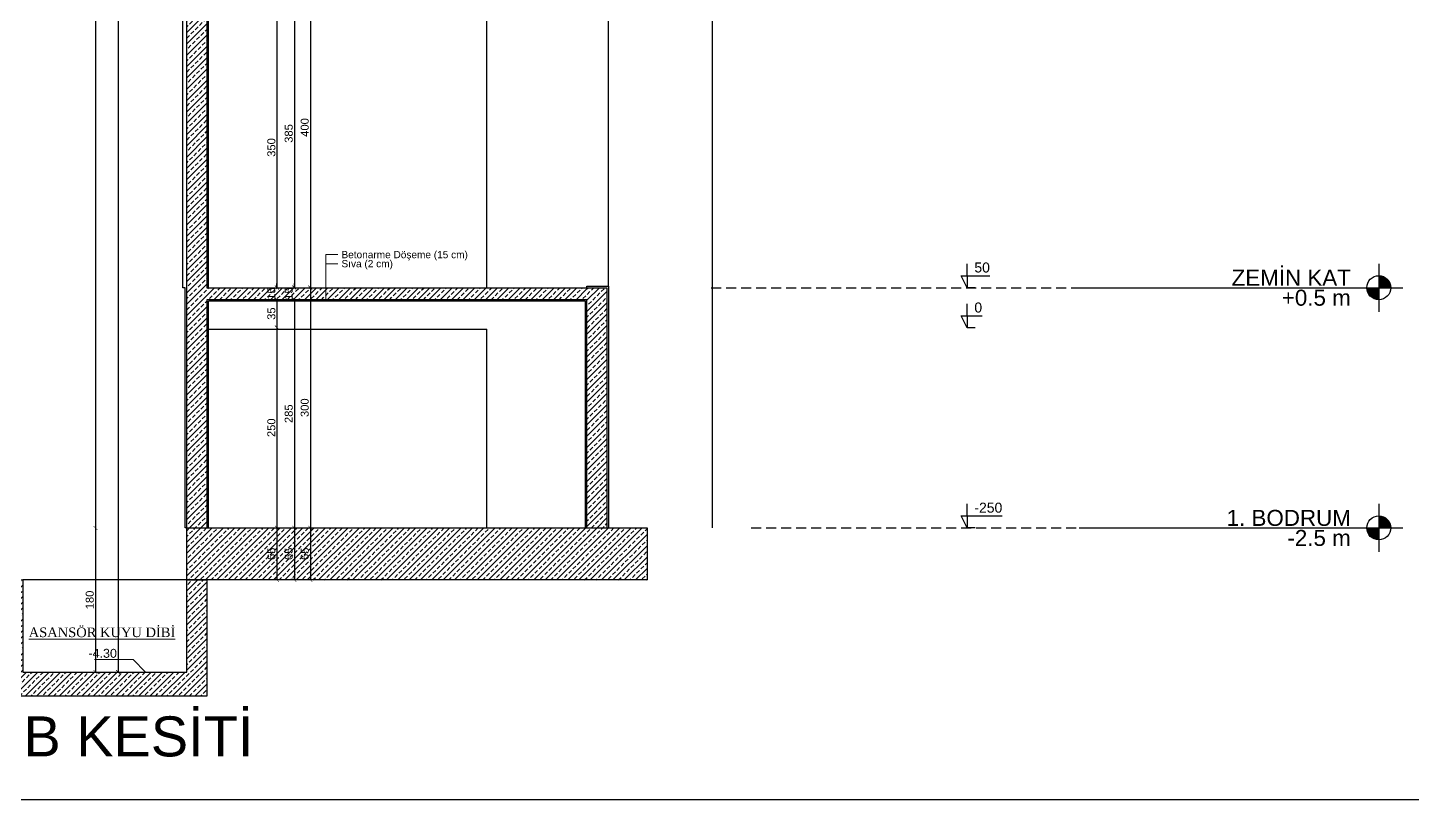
# Model space of a CAD drawing. Header units: millimetres. Extents: x 2232 to 85269, y -3593 to 5869.
# Drawn here: x 77378 to 79108, y 1369 to 2332 of the extents above; entities that cross this region are included whole.
import ezdxf

# ---------------------------------------------------------------- set-up
doc = ezdxf.new("R2010")
doc.units = ezdxf.units.MM
doc.linetypes.add('DASHED4', pattern=[18.75, 12.5, -6.25])
doc.layers.add('Standart', color=7, linetype='Continuous')
for name, color, linetype, lineweight in [('sıva iç', 21, 'Continuous', 0), ('yazı', 11, 'Continuous', 20), ('ölçü iç', 170, 'Continuous', 9), ('ÖLÇÜ İÇ', 7, 'Continuous', 9)]:
    doc.layers.add(name, color=color, linetype=linetype, lineweight=lineweight)
doc.styles.add('arial_1_18', font='arial.ttf', dxfattribs={"height": 0.2})
doc.styles.get("Standard").update_dxf_attribs({"font": 'arial.ttf'})
doc.styles.add('Times roman', font='times.ttf')
doc.dimstyles.new('zulay iç ölçü', dxfattribs={"dimtxt": 10, "dimasz": 5, "dimexe": 0.18, "dimexo": 0, "dimgap": 2, "dimtad": 3, "dimdec": 0, "dimzin": 0, "dimdsep": 46, "dimtxsty": 'Standard', "dimblk": 'ARCHTICK', "dimcen": 0.09, "dimse1": 1, "dimse2": 1, "dimadec": 0, "dimazin": 0, "dimtfac": 1, "dimtdec": 0, "dimtix": 1, "dimtofl": 0, "dimtmove": 0, "dimatfit": 3, "dimldrblk": 'ARCHTICK', "dimfxl": 1, "dimtolj": 1, "dimtzin": 0, "dimarcsym": 0})
pattern_1 = [(45, (0, 0), (-7.07107, 7.07107), []), (45, (7.071, 0), (-7.07107, 7.07107), [5, -2.5])]

# ---------------------------------------------------------------- blocks, each defined once
blk = doc.blocks.new('IDE567Entity8251')
at = {"layer": 'Standart', "color": 123, "linetype": 'DASHED4', "lineweight": -3}
blk.add_lwpolyline([(2200, 50), (2660, 50)], dxfattribs=at)
blk = doc.blocks.new('IDE567Entity8252')
at = {"layer": 'Standart', "color": 123, "linetype": 'DASHED4', "lineweight": -3}
blk.add_lwpolyline([(2250, -250), (2660, -250)], dxfattribs=at)
blk = doc.blocks.new('IDE567Entity8254')
at = {"layer": 'Standart', "linetype": 'Continuous', "lineweight": -3}
for points in [[(3049.3, 50), (3049.2, 51.7), (3049, 53.3), (3048.5, 55), (3047.9, 56.5), (3047, 58), (3046.1, 59.4), (3044.9, 60.6), (3043.7, 61.7), (3042.3, 62.7), (3040.8, 63.5), (3039.3, 64.2), (3037.7, 64.6), (3036, 64.9), (3034.3, 65), (3034.3, 50)], [(3019.3, 50), (3019.4, 48.3), (3019.7, 46.7), (3020.2, 45), (3020.8, 43.5), (3021.6, 42), (3022.6, 40.6), (3023.7, 39.4), (3025, 38.3), (3026.4, 37.3), (3027.8, 36.5), (3029.4, 35.8), (3031, 35.4), (3032.7, 35.1), (3034.3, 35), (3034.3, 50)], [(3049.3, -250), (3049.2, -248.3), (3049, -246.7), (3048.5, -245), (3047.9, -243.5), (3047, -242), (3046.1, -240.6), (3044.9, -239.4), (3043.7, -238.3), (3042.3, -237.3), (3040.8, -236.5), (3039.3, -235.8), (3037.7, -235.4), (3036, -235.1), (3034.3, -235), (3034.3, -250)], [(3019.3, -250), (3019.4, -251.7), (3019.7, -253.3), (3020.2, -255), (3020.8, -256.5), (3021.6, -258), (3022.6, -259.4), (3023.7, -260.6), (3025, -261.7), (3026.4, -262.7), (3027.8, -263.5), (3029.4, -264.2), (3031, -264.6), (3032.7, -264.9), (3034.3, -265), (3034.3, -250)]]:
    blk.add_hatch(color=104, dxfattribs=at).paths.add_polyline_path(points)
at = {"layer": 'Standart', "color": 104, "linetype": 'Continuous', "lineweight": -3}
for points in [[(3034.3, 80), (3034.3, 20)], [(2660, 50), (3004.3, 50)], [(3004.3, 50), (3064.3, 50)], [(3034.3, -220), (3034.3, -280)], [(2660, -250), (3004.3, -250)], [(3004.3, -250), (3064.3, -250)]]:
    blk.add_lwpolyline(points, dxfattribs=at)
for centre in [(3034.3, 50), (3034.3, -250)]:
    blk.add_circle(centre, 15, dxfattribs=at)
at = {"layer": 'Standart', "color": 104, "linetype": 'Continuous', "lineweight": -3, "style": 'arial_1_18'}
for s, p in [('ZEMİN KAT', (2850.4, 52.5)), ('+0.5 m', (2913.1, 27.5)), ('1. BODRUM', (2844.2, -247.5)), ('-2.5 m', (2920.1, -272.5))]:
    blk.add_text(s, height=20, dxfattribs=at).set_placement(p)
blk = doc.blocks.new('IDE567Entity8275')
at = {"layer": 'Standart', "color": 253, "linetype": 'Continuous', "lineweight": -3}
for points in [[(2520, 15), (2520, 30)], [(2520, 0), (2512.5, 15)], [(2512.5, 15), (2520, 15)], [(2520, 15), (2520, 0)], [(2520, 15), (2538.7, 15)], [(2530, 0), (2520, 0)]]:
    blk.add_lwpolyline(points, dxfattribs=at)
at = {"layer": 'Standart', "color": 253, "linetype": 'Continuous', "lineweight": -3, "style": 'arial_1_18'}
blk.add_text('0', height=12.5, dxfattribs=at).set_placement((2529, 19))
blk = doc.blocks.new('IDE567Entity8276')
at = {"layer": 'Standart', "color": 253, "linetype": 'Continuous', "lineweight": -3}
for points in [[(2520, 65), (2520, 80)], [(2520, 50), (2512.5, 65)], [(2512.5, 65), (2520, 65)], [(2520, 65), (2520, 50)], [(2520, 65), (2548.4, 65)], [(2530, 50), (2520, 50)]]:
    blk.add_lwpolyline(points, dxfattribs=at)
at = {"layer": 'Standart', "color": 253, "linetype": 'Continuous', "lineweight": -3, "style": 'arial_1_18'}
blk.add_text('50', height=12.5, dxfattribs=at).set_placement((2529, 69))
blk = doc.blocks.new('IDE567Entity8278')
at = {"layer": 'Standart', "color": 253, "linetype": 'Continuous', "lineweight": -3}
for points in [[(2520, -235), (2520, -220)], [(2520, -250), (2512.5, -235)], [(2512.5, -235), (2520, -235)], [(2520, -235), (2520, -250)], [(2520, -235), (2563.9, -235)], [(2530, -250), (2520, -250)]]:
    blk.add_lwpolyline(points, dxfattribs=at)
at = {"layer": 'Standart', "color": 253, "linetype": 'Continuous', "lineweight": -3, "style": 'arial_1_18'}
blk.add_text('-250', height=12.5, dxfattribs=at).set_placement((2529, -231))
blk = doc.blocks.new('IDE567Entity8287')
at = {"layer": 'Standart', "color": 1, "linetype": 'Continuous', "lineweight": -3, "style": 'arial_1_18'}
blk.add_text('B-B KESİTİ', height=50, dxfattribs=at).set_placement((986.5, -440))
blk = doc.blocks.new('IDE567Entity8306')
at = {"layer": 'Standart', "color": 173, "linetype": 'Continuous', "lineweight": 5}
for points in [[(1718.8, 91.3), (1718.8, 33)], [(1718.8, 91.3), (1733.8, 91.3)], [(1718.8, 80), (1733.8, 80)]]:
    blk.add_lwpolyline(points, dxfattribs=at)
at = {"layer": 'Standart', "color": 173, "linetype": 'Continuous', "lineweight": 5, "style": 'arial_1_18'}
for s, p in [('Betonarme Döşeme (15 cm)', (1738.3, 86.8)), ('Sıva (2 cm)', (1738.3, 75.5))]:
    blk.add_text(s, height=9, dxfattribs=at).set_placement(p)
blk = doc.blocks.new('IDE567Entity8347')
at = {"layer": 'Standart', "linetype": 'Continuous', "lineweight": -3}
h = blk.add_hatch(dxfattribs=at)
h.set_pattern_fill('ANSI33', color=171, scale=40, style=0)
h.set_pattern_definition(pattern_1)
h.paths.add_polyline_path([(1570, 50), (1545, 50), (1545, 450), (1570, 450)])
blk = doc.blocks.new('IDE567Entity8361')
at = {"layer": 'Standart', "linetype": 'Continuous', "lineweight": -3}
h = blk.add_hatch(dxfattribs=at)
h.set_pattern_fill('ANSI33', color=171, scale=40, style=0)
h.set_pattern_definition(pattern_1)
h.paths.add_polyline_path([(2045, 35), (1570, 35), (1570, 50), (2045, 50)])
blk = doc.blocks.new('IDE567Entity8364')
at = {"layer": 'Standart', "linetype": 'Continuous', "lineweight": -3}
h = blk.add_hatch(dxfattribs=at)
h.set_pattern_fill('ANSI33', color=171, scale=40, style=0)
h.set_pattern_definition(pattern_1)
h.paths.add_polyline_path([(1570, -250), (1545, -250), (1545, 50), (1570, 50)])
blk = doc.blocks.new('IDE567Entity8366')
at = {"layer": 'Standart', "linetype": 'Continuous', "lineweight": -3}
h = blk.add_hatch(dxfattribs=at)
h.set_pattern_fill('ANSI33', color=171, scale=40, style=0)
h.set_pattern_definition(pattern_1)
h.paths.add_polyline_path([(2070, -250), (2045, -250), (2045, 50), (2070, 50)])
blk = doc.blocks.new('IDE567Entity8368')
at = {"layer": 'Standart', "linetype": 'Continuous', "lineweight": -3}
h = blk.add_hatch(dxfattribs=at)
h.set_pattern_fill('ANSI33', color=171, scale=40, style=0)
h.set_pattern_definition(pattern_1)
h.paths.add_polyline_path([(2120, -315), (1545, -315), (1545, -250), (2120, -250)])
blk = doc.blocks.new('IDE567Entity8873')
at = {"layer": 'Standart', "color": 159, "linetype": 'Continuous', "lineweight": -3}
blk.add_lwpolyline([(1920, 50), (1920, 398)], dxfattribs=at)
blk = doc.blocks.new('IDE567Entity8874')
at = {"layer": 'Standart', "color": 159, "linetype": 'Continuous', "lineweight": -3}
blk.add_lwpolyline([(2072, 52), (2072, 398)], dxfattribs=at)
blk = doc.blocks.new('IDE567Entity9055')
at = {"layer": 'Standart', "color": 159, "linetype": 'Continuous', "lineweight": -3}
blk.add_lwpolyline([(1572, -2), (1920, -2)], dxfattribs=at)
blk = doc.blocks.new('IDE567Entity9061')
at = {"layer": 'Standart', "color": 159, "linetype": 'Continuous', "lineweight": -3}
blk.add_lwpolyline([(1920, -250), (1920, -2)], dxfattribs=at)
blk = doc.blocks.new('IDE567Entity9064')
at = {"layer": 'Standart', "color": 159, "linetype": 'Continuous', "lineweight": -3}
blk.add_lwpolyline([(2202, -250), (2202, 398)], dxfattribs=at)
blk = doc.blocks.new('IDE567Entity9066')
at = {"layer": 'Standart', "color": 134, "linetype": 'Continuous', "lineweight": -3}
blk.add_lwpolyline([(1545, -315), (1340, -315)], dxfattribs=at)
blk = doc.blocks.new('IDE567Entity9328')
at = {"layer": 'Standart', "color": 159, "linetype": 'Continuous', "lineweight": -3}
blk.add_lwpolyline([(1545, -250), (1545, 1350)], dxfattribs=at)
blk = doc.blocks.new('IDE567Entity9502')
at = {"layer": 'Standart', "color": 159, "linetype": 'Continuous', "lineweight": -3}
blk.add_lwpolyline([(1570, 435), (1570, 50)], dxfattribs=at)
blk = doc.blocks.new('IDE567Entity9551')
at = {"layer": 'Standart', "color": 159, "linetype": 'Continuous', "lineweight": -3}
blk.add_lwpolyline([(2045, 35), (1570, 35)], dxfattribs=at)
blk = doc.blocks.new('IDE567Entity9552')
at = {"layer": 'Standart', "color": 159, "linetype": 'Continuous', "lineweight": -3}
blk.add_lwpolyline([(1570, 50), (1572, 50)], dxfattribs=at)
blk = doc.blocks.new('IDE567Entity9553')
at = {"layer": 'Standart', "color": 159, "linetype": 'Continuous', "lineweight": -3}
blk.add_lwpolyline([(2045, 50), (2070, 50)], dxfattribs=at)
blk = doc.blocks.new('IDE567Entity9562')
at = {"layer": 'Standart', "color": 159, "linetype": 'Continuous', "lineweight": -3}
blk.add_lwpolyline([(2045, -250), (2045, 35)], dxfattribs=at)
blk = doc.blocks.new('IDE567Entity9563')
at = {"layer": 'Standart', "color": 159, "linetype": 'Continuous', "lineweight": -3}
blk.add_lwpolyline([(2070, 50), (2070, -250)], dxfattribs=at)
blk = doc.blocks.new('IDE567Entity9651')
at = {"layer": 'Standart', "color": 159, "linetype": 'Continuous', "lineweight": -3}
blk.add_lwpolyline([(1570, 35), (1570, -250)], dxfattribs=at)
blk = doc.blocks.new('IDE567Entity9656')
at = {"layer": 'Standart', "color": 159, "linetype": 'Continuous', "lineweight": -3}
blk.add_lwpolyline([(1545, -315), (1545, -250)], dxfattribs=at)
blk = doc.blocks.new('IDE567Entity9657')
at = {"layer": 'Standart', "color": 159, "linetype": 'Continuous', "lineweight": -3}
blk.add_lwpolyline([(2120, -315), (1545, -315)], dxfattribs=at)
blk = doc.blocks.new('IDE567Entity9658')
at = {"layer": 'Standart', "color": 159, "linetype": 'Continuous', "lineweight": -3}
blk.add_lwpolyline([(2120, -250), (2120, -315)], dxfattribs=at)
blk = doc.blocks.new('IDE567Entity9659')
at = {"layer": 'Standart', "color": 159, "linetype": 'Continuous', "lineweight": -3}
blk.add_lwpolyline([(1545, -250), (1570, -250)], dxfattribs=at)
blk = doc.blocks.new('IDE567Entity9660')
at = {"layer": 'Standart', "color": 159, "linetype": 'Continuous', "lineweight": -3}
blk.add_lwpolyline([(1570, -250), (1572, -250)], dxfattribs=at)
blk = doc.blocks.new('IDE567Entity9661')
at = {"layer": 'Standart', "color": 159, "linetype": 'Continuous', "lineweight": -3}
blk.add_lwpolyline([(2045, -250), (2070, -250)], dxfattribs=at)
blk = doc.blocks.new('IDE567Entity9662')
at = {"layer": 'Standart', "color": 159, "linetype": 'Continuous', "lineweight": -3}
blk.add_lwpolyline([(2070, -250), (2072, -250)], dxfattribs=at)
blk = doc.blocks.new('IDE567Entity9973')
at = {"layer": 'Standart', "color": 11, "linetype": 'Continuous', "lineweight": -3}
blk.add_lwpolyline([(1572, 50), (1572, 433)], dxfattribs=at)
blk = doc.blocks.new('IDE567Entity10016')
at = {"layer": 'Standart', "color": 11, "linetype": 'Continuous', "lineweight": -3}
blk.add_lwpolyline([(2045, 50), (2045, 52)], dxfattribs=at)
blk = doc.blocks.new('IDE567Entity10017')
at = {"layer": 'Standart', "color": 11, "linetype": 'Continuous', "lineweight": -3}
blk.add_lwpolyline([(2045, 52), (2072, 52)], dxfattribs=at)
blk = doc.blocks.new('IDE567Entity10018')
at = {"layer": 'Standart', "color": 11, "linetype": 'Continuous', "lineweight": -3}
blk.add_lwpolyline([(2072, 52), (2072, -250)], dxfattribs=at)
blk = doc.blocks.new('IDE567Entity10019')
at = {"layer": 'Standart', "color": 11, "linetype": 'Continuous', "lineweight": -3}
blk.add_lwpolyline([(2043, -250), (2043, 33)], dxfattribs=at)
blk = doc.blocks.new('IDE567Entity10020')
at = {"layer": 'Standart', "color": 11, "linetype": 'Continuous', "lineweight": -3}
blk.add_lwpolyline([(2043, 33), (1572, 33)], dxfattribs=at)
blk = doc.blocks.new('IDE567Entity10021')
at = {"layer": 'Standart', "color": 11, "linetype": 'Continuous', "lineweight": -3}
blk.add_lwpolyline([(1572, -250), (1572, 33)], dxfattribs=at)
blk = doc.blocks.new('IDE567Entity10022')
at = {"layer": 'Standart', "color": 11, "linetype": 'Continuous', "lineweight": -3}
blk.add_lwpolyline([(1545, -250), (1543, -250)], dxfattribs=at)
blk = doc.blocks.new('IDE567Entity10023')
at = {"layer": 'Standart', "color": 11, "linetype": 'Continuous', "lineweight": -3}
blk.add_lwpolyline([(1543, -250), (1543, 50)], dxfattribs=at)
blk = doc.blocks.new('IDE567Entity10024')
at = {"layer": 'Standart', "color": 11, "linetype": 'Continuous', "lineweight": -3}
blk.add_lwpolyline([(1543, 50), (1540, 50)], dxfattribs=at)
blk = doc.blocks.new('IDE567Entity10025')
at = {"layer": 'Standart', "color": 11, "linetype": 'Continuous', "lineweight": -3}
blk.add_lwpolyline([(1540, 50), (1540, 1350)], dxfattribs=at)
blk = doc.blocks.new('IDE567Entity10827')
at = {"layer": 'Standart', "color": 159, "linetype": 'Continuous', "lineweight": -3}
blk.add_lwpolyline([(1572, 50), (1920, 50)], dxfattribs=at)
blk = doc.blocks.new('IDE567Entity10828')
at = {"layer": 'Standart', "color": 159, "linetype": 'Continuous', "lineweight": -3}
blk.add_lwpolyline([(1920, 50), (2045, 50)], dxfattribs=at)
blk = doc.blocks.new('IDE567Entity10878')
at = {"layer": 'Standart', "color": 159, "linetype": 'Continuous', "lineweight": -3}
blk.add_lwpolyline([(1572, -250), (1920, -250)], dxfattribs=at)
blk = doc.blocks.new('IDE567Entity10879')
at = {"layer": 'Standart', "color": 159, "linetype": 'Continuous', "lineweight": -3}
blk.add_lwpolyline([(1920, -250), (2043, -250)], dxfattribs=at)
blk = doc.blocks.new('IDE567Entity10880')
at = {"layer": 'Standart', "color": 159, "linetype": 'Continuous', "lineweight": -3}
blk.add_lwpolyline([(2043, -250), (2045, -250)], dxfattribs=at)
blk = doc.blocks.new('IDE567Entity10881')
at = {"layer": 'Standart', "color": 159, "linetype": 'Continuous', "lineweight": -3}
blk.add_lwpolyline([(2072, -250), (2120, -250)], dxfattribs=at)
blk = doc.blocks.new('_ArchTick')
at = {"color": 0, "linetype": 'ByBlock', "const_width": 0.15}
blk.add_lwpolyline([(-0.5, -0.5), (0.5, 0.5)], dxfattribs=at)
blk = doc.blocks.new('*D14119')
at = {"layer": 'Defpoints', "color": 0, "transparency": 16777216}
for p in [(77482, 3447.7), (77491, 1527.7), (77491, 1527.7)]:
    blk.add_point(p, dxfattribs=at)
at = {"layer": 'sıva iç', "color": 0, "lineweight": -2, "transparency": 16777216}
blk.add_line((77491, 3447.7), (77491, 1527.7), dxfattribs=at)
at = {"layer": 'sıva iç', "color": 0, "lineweight": -2, "transparency": 16777216, "xscale": 5, "yscale": 5, "zscale": 5}
for p, rotation in [((77491, 3447.7), 90), ((77491, 1527.7), 270)]:
    blk.add_blockref('_ArchTick', p, dxfattribs=dict(at, rotation=rotation))
at = {"layer": 'sıva iç', "color": 0, "transparency": 16777216, "insert": (77483.9, 2487.7), "char_height": 10, "attachment_point": 5, "rotation": 90}
blk.add_mtext('\\A1;1920', dxfattribs=at)
blk = doc.blocks.new('*D14120')
at = {"layer": 'Defpoints', "color": 0, "transparency": 16777216}
for p in [(77463.5, 3307.7), (77462.7, 1707.7), (77462.7, 1707.7)]:
    blk.add_point(p, dxfattribs=at)
at = {"layer": 'sıva iç', "color": 0, "lineweight": -2, "transparency": 16777216}
blk.add_line((77462.7, 3307.7), (77462.7, 1707.7), dxfattribs=at)
at = {"layer": 'sıva iç', "color": 0, "lineweight": -2, "transparency": 16777216, "xscale": 5, "yscale": 5, "zscale": 5}
for p, rotation in [((77462.7, 3307.7), 90), ((77462.7, 1707.7), 270)]:
    blk.add_blockref('_ArchTick', p, dxfattribs=dict(at, rotation=rotation))
at = {"layer": 'sıva iç', "color": 0, "transparency": 16777216, "insert": (77455.6, 2507.7), "char_height": 10, "attachment_point": 5, "rotation": 90}
blk.add_mtext('\\A1;1600', dxfattribs=at)
blk = doc.blocks.new('*D14124')
at = {"layer": 'Defpoints', "color": 0, "transparency": 16777216}
for p in [(77388.1, 1707.7), (77395.9, 1527.7), (77462.7, 1527.7)]:
    blk.add_point(p, dxfattribs=at)
at = {"layer": 'sıva iç', "color": 0, "lineweight": -2, "transparency": 16777216}
blk.add_line((77462.7, 1707.7), (77462.7, 1527.7), dxfattribs=at)
at = {"layer": 'sıva iç', "color": 0, "lineweight": -2, "transparency": 16777216, "xscale": 5, "yscale": 5, "zscale": 5}
for p, rotation in [((77462.7, 1707.7), 90), ((77462.7, 1527.7), 270)]:
    blk.add_blockref('_ArchTick', p, dxfattribs=dict(at, rotation=rotation))
at = {"layer": 'sıva iç', "color": 0, "transparency": 16777216, "insert": (77455.6, 1617.7), "char_height": 10, "attachment_point": 5, "rotation": 90}
blk.add_mtext('\\A1;180', dxfattribs=at)
blk = doc.blocks.new('*D2453')
at = {"layer": 'Defpoints', "color": 0, "transparency": 16777216}
for p in [(661246.2, -128078.5), (661246.2, -128143.5), (661246.2, -128143.5)]:
    blk.add_point(p, dxfattribs=at)
at = {"layer": 'ÖLÇÜ İÇ', "color": 0, "lineweight": -2, "transparency": 16777216}
blk.add_line((661246.2, -128078.5), (661246.2, -128143.5), dxfattribs=at)
at = {"layer": 'ÖLÇÜ İÇ', "color": 0, "lineweight": -2, "transparency": 16777216, "xscale": 5, "yscale": 5, "zscale": 5}
for p, rotation in [((661246.2, -128078.5), 90), ((661246.2, -128143.5), 270)]:
    blk.add_blockref('_ArchTick', p, dxfattribs=dict(at, rotation=rotation))
at = {"layer": 'ÖLÇÜ İÇ', "color": 0, "transparency": 16777216, "insert": (661239.2, -128111), "char_height": 10, "attachment_point": 5, "rotation": 90}
blk.add_mtext('\\A1;65', dxfattribs=at)
blk = doc.blocks.new('*D2466')
at = {"layer": 'Defpoints', "color": 0, "transparency": 16777216}
for p in [(661177.2, -127428.5), (661187, -127778.5), (661204.5, -127778.5)]:
    blk.add_point(p, dxfattribs=at)
at = {"layer": 'ÖLÇÜ İÇ', "color": 0, "lineweight": -2, "transparency": 16777216}
blk.add_line((661204.5, -127428.5), (661204.5, -127778.5), dxfattribs=at)
at = {"layer": 'ÖLÇÜ İÇ', "color": 0, "lineweight": -2, "transparency": 16777216, "xscale": 5, "yscale": 5, "zscale": 5}
for p, rotation in [((661204.5, -127428.5), 90), ((661204.5, -127778.5), 270)]:
    blk.add_blockref('_ArchTick', p, dxfattribs=dict(at, rotation=rotation))
at = {"layer": 'ÖLÇÜ İÇ', "color": 0, "transparency": 16777216, "insert": (661197.5, -127603.5), "char_height": 10, "attachment_point": 5, "rotation": 90}
blk.add_mtext('\\A1;350', dxfattribs=at)
blk = doc.blocks.new('*D2467')
at = {"layer": 'Defpoints', "color": 0, "transparency": 16777216}
for p in [(661246.2, -127378.5), (661246.2, -127778.5), (661246.2, -127778.5)]:
    blk.add_point(p, dxfattribs=at)
at = {"layer": 'ÖLÇÜ İÇ', "color": 0, "lineweight": -2, "transparency": 16777216}
blk.add_line((661246.2, -127378.5), (661246.2, -127778.5), dxfattribs=at)
at = {"layer": 'ÖLÇÜ İÇ', "color": 0, "lineweight": -2, "transparency": 16777216, "xscale": 5, "yscale": 5, "zscale": 5}
for p, rotation in [((661246.2, -127378.5), 90), ((661246.2, -127778.5), 270)]:
    blk.add_blockref('_ArchTick', p, dxfattribs=dict(at, rotation=rotation))
at = {"layer": 'ÖLÇÜ İÇ', "color": 0, "transparency": 16777216, "insert": (661239.2, -127578.5), "char_height": 10, "attachment_point": 5, "rotation": 90}
blk.add_mtext('\\A1;400', dxfattribs=at)
blk = doc.blocks.new('*D2469')
at = {"layer": 'Defpoints', "color": 0, "transparency": 16777216}
for p in [(661178.9, -127393.5), (661226.2, -127778.5), (661226.2, -127778.5)]:
    blk.add_point(p, dxfattribs=at)
at = {"layer": 'ÖLÇÜ İÇ', "color": 0, "lineweight": -2, "transparency": 16777216}
blk.add_line((661226.2, -127393.5), (661226.2, -127778.5), dxfattribs=at)
at = {"layer": 'ÖLÇÜ İÇ', "color": 0, "lineweight": -2, "transparency": 16777216, "xscale": 5, "yscale": 5, "zscale": 5}
for p, rotation in [((661226.2, -127393.5), 90), ((661226.2, -127778.5), 270)]:
    blk.add_blockref('_ArchTick', p, dxfattribs=dict(at, rotation=rotation))
at = {"layer": 'ÖLÇÜ İÇ', "color": 0, "transparency": 16777216, "insert": (661219.2, -127586), "char_height": 10, "attachment_point": 5, "rotation": 90}
blk.add_mtext('\\A1;385', dxfattribs=at)
blk = doc.blocks.new('*D2470')
at = {"layer": 'Defpoints', "color": 0, "transparency": 16777216}
for p in [(661197.5, -127778.5), (661197.5, -127793.5), (661204.5, -127793.5)]:
    blk.add_point(p, dxfattribs=at)
at = {"layer": 'ÖLÇÜ İÇ', "color": 0, "lineweight": -2, "transparency": 16777216}
for p, q in [((661204.5, -127778.5), (661204.5, -127773.5)), ((661204.5, -127793.5), (661204.5, -127798.5))]:
    blk.add_line(p, q, dxfattribs=at)
at = {"layer": 'ÖLÇÜ İÇ', "color": 0, "lineweight": -2, "transparency": 16777216, "xscale": 5, "yscale": 5, "zscale": 5}
for p, rotation in [((661204.5, -127778.5), 270), ((661204.5, -127793.5), 90)]:
    blk.add_blockref('_ArchTick', p, dxfattribs=dict(at, rotation=rotation))
at = {"layer": 'ÖLÇÜ İÇ', "color": 0, "transparency": 16777216, "insert": (661197.5, -127786), "char_height": 10, "attachment_point": 5, "rotation": 90}
blk.add_mtext('\\A1;15', dxfattribs=at)
blk = doc.blocks.new('*D2477')
at = {"layer": 'Defpoints', "color": 0, "transparency": 16777216}
for p in [(661204.5, -128078.5), (661204.5, -128143.5), (661204.5, -128143.5)]:
    blk.add_point(p, dxfattribs=at)
at = {"layer": 'ÖLÇÜ İÇ', "color": 0, "lineweight": -2, "transparency": 16777216}
blk.add_line((661204.5, -128078.5), (661204.5, -128143.5), dxfattribs=at)
at = {"layer": 'ÖLÇÜ İÇ', "color": 0, "lineweight": -2, "transparency": 16777216, "xscale": 5, "yscale": 5, "zscale": 5}
for p, rotation in [((661204.5, -128078.5), 90), ((661204.5, -128143.5), 270)]:
    blk.add_blockref('_ArchTick', p, dxfattribs=dict(at, rotation=rotation))
at = {"layer": 'ÖLÇÜ İÇ', "color": 0, "transparency": 16777216, "insert": (661197.5, -128111), "char_height": 10, "attachment_point": 5, "rotation": 90}
blk.add_mtext('\\A1;65', dxfattribs=at)
blk = doc.blocks.new('*D2471')
at = {"layer": 'Defpoints', "color": 0, "transparency": 16777216}
for p in [(661197.5, -127793.5), (661177.2, -127828.5), (661204.5, -127828.5)]:
    blk.add_point(p, dxfattribs=at)
at = {"layer": 'ÖLÇÜ İÇ', "color": 0, "lineweight": -2, "transparency": 16777216}
blk.add_line((661204.5, -127793.5), (661204.5, -127828.5), dxfattribs=at)
at = {"layer": 'ÖLÇÜ İÇ', "color": 0, "lineweight": -2, "transparency": 16777216, "xscale": 5, "yscale": 5, "zscale": 5}
for p, rotation in [((661204.5, -127793.5), 90), ((661204.5, -127828.5), 270)]:
    blk.add_blockref('_ArchTick', p, dxfattribs=dict(at, rotation=rotation))
at = {"layer": 'ÖLÇÜ İÇ', "color": 0, "transparency": 16777216, "insert": (661197.5, -127811), "char_height": 10, "attachment_point": 5, "rotation": 90}
blk.add_mtext('\\A1;35', dxfattribs=at)
blk = doc.blocks.new('*D2472')
at = {"layer": 'Defpoints', "color": 0, "transparency": 16777216}
for p in [(661177.2, -127828.5), (661187, -128078.5), (661204.5, -128078.5)]:
    blk.add_point(p, dxfattribs=at)
at = {"layer": 'ÖLÇÜ İÇ', "color": 0, "lineweight": -2, "transparency": 16777216}
blk.add_line((661204.5, -127828.5), (661204.5, -128078.5), dxfattribs=at)
at = {"layer": 'ÖLÇÜ İÇ', "color": 0, "lineweight": -2, "transparency": 16777216, "xscale": 5, "yscale": 5, "zscale": 5}
for p, rotation in [((661204.5, -127828.5), 90), ((661204.5, -128078.5), 270)]:
    blk.add_blockref('_ArchTick', p, dxfattribs=dict(at, rotation=rotation))
at = {"layer": 'ÖLÇÜ İÇ', "color": 0, "transparency": 16777216, "insert": (661197.5, -127953.5), "char_height": 10, "attachment_point": 5, "rotation": 90}
blk.add_mtext('\\A1;250', dxfattribs=at)
blk = doc.blocks.new('*D2473')
at = {"layer": 'Defpoints', "color": 0, "transparency": 16777216}
for p in [(661246.2, -127778.5), (661246.2, -128078.5), (661246.2, -128078.5)]:
    blk.add_point(p, dxfattribs=at)
at = {"layer": 'ÖLÇÜ İÇ', "color": 0, "lineweight": -2, "transparency": 16777216}
blk.add_line((661246.2, -127778.5), (661246.2, -128078.5), dxfattribs=at)
at = {"layer": 'ÖLÇÜ İÇ', "color": 0, "lineweight": -2, "transparency": 16777216, "xscale": 5, "yscale": 5, "zscale": 5}
for p, rotation in [((661246.2, -127778.5), 90), ((661246.2, -128078.5), 270)]:
    blk.add_blockref('_ArchTick', p, dxfattribs=dict(at, rotation=rotation))
at = {"layer": 'ÖLÇÜ İÇ', "color": 0, "transparency": 16777216, "insert": (661239.2, -127928.5), "char_height": 10, "attachment_point": 5, "rotation": 90}
blk.add_mtext('\\A1;300', dxfattribs=at)
blk = doc.blocks.new('*D2474')
at = {"layer": 'Defpoints', "color": 0, "transparency": 16777216}
for p in [(661221, -127778.5), (661178.9, -127793.5), (661226.2, -127793.5)]:
    blk.add_point(p, dxfattribs=at)
at = {"layer": 'ÖLÇÜ İÇ', "color": 0, "lineweight": -2, "transparency": 16777216}
for p, q in [((661226.2, -127778.5), (661226.2, -127773.5)), ((661226.2, -127793.5), (661226.2, -127798.5))]:
    blk.add_line(p, q, dxfattribs=at)
at = {"layer": 'ÖLÇÜ İÇ', "color": 0, "lineweight": -2, "transparency": 16777216, "xscale": 5, "yscale": 5, "zscale": 5}
for p, rotation in [((661226.2, -127778.5), 270), ((661226.2, -127793.5), 90)]:
    blk.add_blockref('_ArchTick', p, dxfattribs=dict(at, rotation=rotation))
at = {"layer": 'ÖLÇÜ İÇ', "color": 0, "transparency": 16777216, "insert": (661219.2, -127786), "char_height": 10, "attachment_point": 5, "rotation": 90}
blk.add_mtext('\\A1;15', dxfattribs=at)
blk = doc.blocks.new('*D2475')
at = {"layer": 'Defpoints', "color": 0, "transparency": 16777216}
for p in [(661178.9, -127793.5), (661226.2, -128078.5), (661226.2, -128078.5)]:
    blk.add_point(p, dxfattribs=at)
at = {"layer": 'ÖLÇÜ İÇ', "color": 0, "lineweight": -2, "transparency": 16777216}
blk.add_line((661226.2, -127793.5), (661226.2, -128078.5), dxfattribs=at)
at = {"layer": 'ÖLÇÜ İÇ', "color": 0, "lineweight": -2, "transparency": 16777216, "xscale": 5, "yscale": 5, "zscale": 5}
for p, rotation in [((661226.2, -127793.5), 90), ((661226.2, -128078.5), 270)]:
    blk.add_blockref('_ArchTick', p, dxfattribs=dict(at, rotation=rotation))
at = {"layer": 'ÖLÇÜ İÇ', "color": 0, "transparency": 16777216, "insert": (661219.2, -127936), "char_height": 10, "attachment_point": 5, "rotation": 90}
blk.add_mtext('\\A1;285', dxfattribs=at)
blk = doc.blocks.new('*D2476')
at = {"layer": 'Defpoints', "color": 0, "transparency": 16777216}
for p in [(661226.2, -128078.5), (661226.2, -128143.5), (661226.2, -128143.5)]:
    blk.add_point(p, dxfattribs=at)
at = {"layer": 'ÖLÇÜ İÇ', "color": 0, "lineweight": -2, "transparency": 16777216}
blk.add_line((661226.2, -128078.5), (661226.2, -128143.5), dxfattribs=at)
at = {"layer": 'ÖLÇÜ İÇ', "color": 0, "lineweight": -2, "transparency": 16777216, "xscale": 5, "yscale": 5, "zscale": 5}
for p, rotation in [((661226.2, -128078.5), 90), ((661226.2, -128143.5), 270)]:
    blk.add_blockref('_ArchTick', p, dxfattribs=dict(at, rotation=rotation))
at = {"layer": 'ÖLÇÜ İÇ', "color": 0, "transparency": 16777216, "insert": (661219.2, -128111), "char_height": 10, "attachment_point": 5, "rotation": 90}
blk.add_mtext('\\A1;65', dxfattribs=at)
blk = doc.blocks.new('DFGFDGHN')
at = {"layer": 'ÖLÇÜ İÇ'}
for base, p1, p2, picture, middle in [((661226.2, -127778.5), (661178.9, -127393.5), (661226.2, -127778.5), '*D2469', (661219.2, -127586)), ((661226.2, -128078.5), (661178.9, -127793.5), (661226.2, -128078.5), '*D2475', (661219.2, -127936))]:
    dim = blk.add_linear_dim(base=base, p1=p1, p2=p2, angle=90, dimstyle='zulay iç ölçü', override={"dimtmove": 1}, dxfattribs=at)
    dim.commit()
    dim.dimension.update_dxf_attribs({"geometry": picture, "text_midpoint": middle})
for base, p1, p2, picture, middle in [((661246.2, -127778.5), (661246.2, -127378.5), (661246.2, -127778.5), '*D2467', (661239.2, -127578.5)), ((661204.5, -127778.5), (661177.2, -127428.5), (661187, -127778.5), '*D2466', (661197.5, -127603.5)), ((661226.2, -127793.5), (661221, -127778.5), (661178.9, -127793.5), '*D2474', (661219.2, -127786)), ((661204.5, -127793.5), (661197.5, -127778.5), (661197.5, -127793.5), '*D2470', (661197.5, -127786)), ((661246.2, -128078.5), (661246.2, -127778.5), (661246.2, -128078.5), '*D2473', (661239.2, -127928.5)), ((661204.5, -127828.5), (661197.5, -127793.5), (661177.2, -127828.5), '*D2471', (661197.5, -127811)), ((661204.5, -128078.5), (661177.2, -127828.5), (661187, -128078.5), '*D2472', (661197.5, -127953.5)), ((661204.5, -128143.5), (661204.5, -128078.5), (661204.5, -128143.5), '*D2477', (661197.5, -128111)), ((661226.2, -128143.5), (661226.2, -128078.5), (661226.2, -128143.5), '*D2476', (661219.2, -128111)), ((661246.2, -128143.5), (661246.2, -128078.5), (661246.2, -128143.5), '*D2453', (661239.2, -128111))]:
    dim = blk.add_linear_dim(base=base, p1=p1, p2=p2, angle=90, dimstyle='zulay iç ölçü', dxfattribs=at)
    dim.commit()
    dim.dimension.update_dxf_attribs({"geometry": picture, "text_midpoint": middle})

msp = doc.modelspace()

# ---------------------------------------------------------------- hatches: boundary and pattern name
at = {"layer": 'Standart', "linetype": 'Continuous', "lineweight": -3}
h = msp.add_hatch(dxfattribs=at)
h.set_pattern_fill('ANSI33', color=171, scale=40, style=0)
h.set_pattern_definition([(45, (-1099167.955, 396923.948), (-7.07106781, 7.07106781), []), (45, (-1099160.884, 396923.948), (-7.07106781, 7.07106781), [5, -2.5])])
h.paths.add_polyline_path([(77371.8, 1527.7), (77371.8, 1642.7), (77346.8, 1642.7), (77346.8, 1497.7), (77371.8, 1497.7), (77601.8, 1497.7), (77601.8, 1527.7), (77601.8, 1642.7), (77576.8, 1642.7), (77576.8, 1527.7)])

# ---------------------------------------------------------------- linework, layer by layer
msp.add_line((3332.4, 1368.7), (79990.7, 1368.7))
at = {"layer": 'Standart', "color": 159, "linetype": 'Continuous', "lineweight": -3}
msp.add_lwpolyline([(77371.8, 1642.7), (77371.8, 1527.7), (77576.8, 1527.7), (77576.8, 1642.7), (77601.8, 1642.7), (77601.8, 1527.7), (77601.8, 1497.7), (77371.8, 1497.7), (77346.8, 1497.7), (77346.8, 1642.7)], close=True, dxfattribs=at)
at = {"layer": 'yazı'}
for p, q in [((77461.4, 1543.2), (77509.8, 1543.2)), ((77509.8, 1543.2), (77525.3, 1527.7))]:
    msp.add_line(p, q, dxfattribs=at)

# ---------------------------------------------------------------- block references
at = {"layer": 'Standart'}
for name, p in [('IDE567Entity8254', (76031.8, 1957.7)), ('IDE567Entity10025', (76031.8, 1957.7)), ('IDE567Entity9328', (76031.8, 1957.7)), ('IDE567Entity8347', (76031.8, 1957.7)), ('IDE567Entity9502', (76031.8, 1957.7)), ('IDE567Entity9973', (76031.8, 1957.7)), ('IDE567Entity8873', (76031.8, 1957.7)), ('IDE567Entity8874', (76031.8, 1957.7)), ('IDE567Entity9064', (76031.8, 1957.7)), ('IDE567Entity8306', (76031.8, 1957.7)), ('IDE567Entity8276', (76031.8, 1957.7)), ('IDE567Entity10024', (76031.8, 1957.7)), ('IDE567Entity10023', (76031.8, 1957.7)), ('IDE567Entity8364', (76031.8, 1957.7)), ('IDE567Entity8361', (76031.8, 1957.7)), ('IDE567Entity9552', (76031.8, 1957.7)), ('IDE567Entity10827', (76031.8, 1957.7)), ('IDE567Entity10828', (76031.8, 1957.7)), ('IDE567Entity10016', (76031.8, 1957.7)), ('IDE567Entity10017', (76031.8, 1957.7)), ('IDE567Entity8366', (76031.8, 1957.7)), ('IDE567Entity9553', (76031.8, 1957.7)), ('IDE567Entity9563', (76031.8, 1957.7)), ('IDE567Entity10018', (76031.8, 1957.7)), ('IDE567Entity8251', (76031.8, 1957.7)), ('IDE567Entity9551', (76031.8, 1957.7)), ('IDE567Entity9651', (76031.8, 1957.7)), ('IDE567Entity10020', (76031.8, 1957.7)), ('IDE567Entity10021', (76031.8, 1957.7)), ('IDE567Entity10019', (76031.8, 1957.7)), ('IDE567Entity9562', (76031.8, 1957.7)), ('IDE567Entity8275', (76031.8, 1957.7)), ('IDE567Entity9055', (76031.8, 1957.7)), ('IDE567Entity9061', (76031.8, 1957.7)), ('IDE567Entity8278', (76031.8, 1957.7)), ('IDE567Entity10022', (76031.8, 1957.7)), ('IDE567Entity8368', (76031.8, 1957.7)), ('IDE567Entity9656', (76031.8, 1957.7)), ('IDE567Entity9659', (76031.8, 1957.7)), ('IDE567Entity9660', (76031.8, 1957.7)), ('IDE567Entity10878', (76031.8, 1957.7)), ('IDE567Entity10879', (76031.8, 1957.7)), ('IDE567Entity10880', (76031.8, 1957.7)), ('IDE567Entity9661', (76031.8, 1957.7)), ('IDE567Entity9662', (76031.8, 1957.7)), ('IDE567Entity10881', (76031.8, 1957.7)), ('IDE567Entity9658', (76031.8, 1957.7)), ('IDE567Entity8252', (76031.8, 1957.7)), ('IDE567Entity9066', (76031.8, 1957.7)), ('IDE567Entity9657', (76031.8, 1957.7)), ('IDE567Entity8287', (76316.4, 1862.3))]:
    msp.add_blockref(name, p, dxfattribs=at)
at = {"layer": 'ölçü iç', "lineweight": 30}
msp.add_blockref('DFGFDGHN', (-583515, 129786.3), dxfattribs=at)

# ---------------------------------------------------------------- texts
at = {"layer": 'yazı', "style": 'Times roman'}
msp.add_text('%%UASANSÖR KUYU DİBİ', height=11.994, dxfattribs=at).set_placement((77379.3, 1571.3))
at = {"layer": 'yazı'}
msp.add_text('-4.30', height=11.14, dxfattribs=at).set_placement((77454, 1545.5))

# ---------------------------------------------------------------- dimensions: what is measured, and where the dimension line sits
at = {"layer": 'sıva iç'}
for base, p1, p2, picture, middle in [((77491, 1527.7), (77482, 3447.7), (77491, 1527.7), '*D14119', (77483.9, 2487.7)), ((77462.7, 1707.7), (77463.5, 3307.7), (77462.7, 1707.7), '*D14120', (77455.6, 2507.7)), ((77462.7, 1527.7), (77388.1, 1707.7), (77395.9, 1527.7), '*D14124', (77455.6, 1617.7))]:
    dim = msp.add_linear_dim(base=base, p1=p1, p2=p2, angle=90, dimstyle='zulay iç ölçü', override={"dimtmove": 1}, dxfattribs=at)
    dim.commit()
    dim.dimension.update_dxf_attribs({"geometry": picture, "text_midpoint": middle})

doc.saveas('drawing.dxf')
